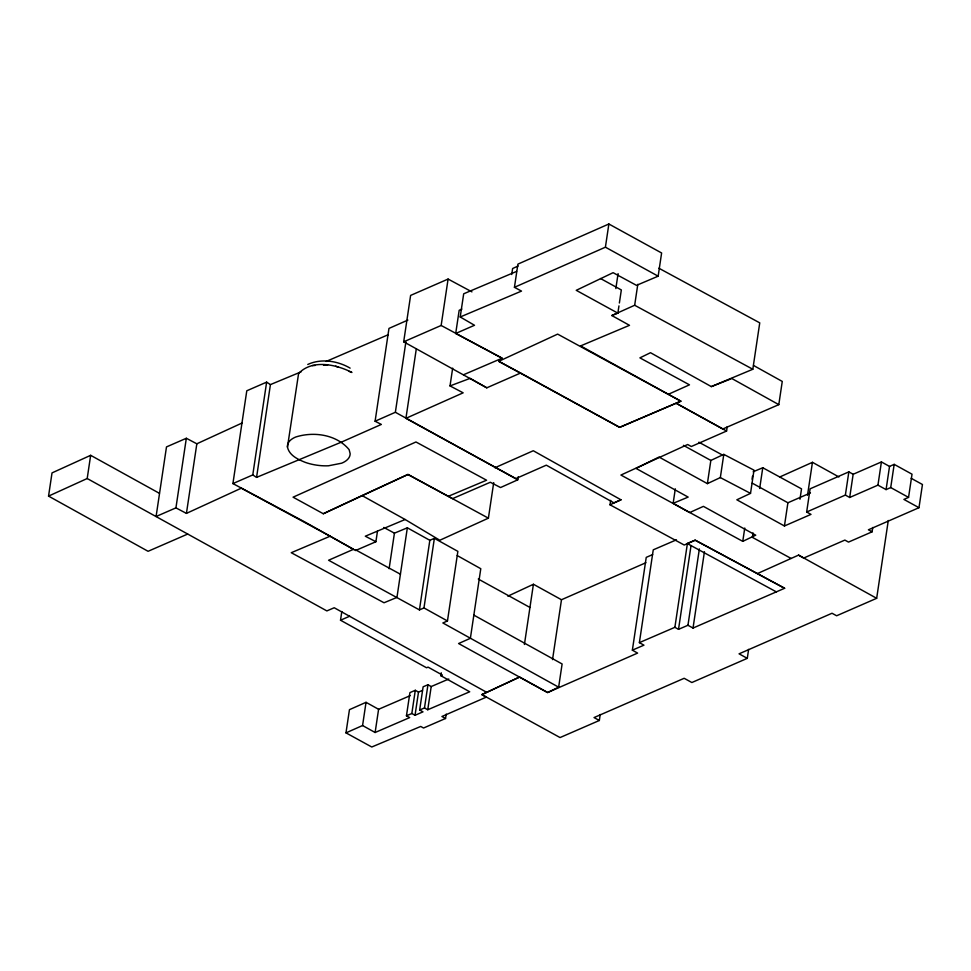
<?xml version="1.0" encoding="UTF-8"?>
<svg xmlns="http://www.w3.org/2000/svg" width="971" height="971" viewBox="0 0 971 971"><rect width="100%" height="100%" fill="white"/><g stroke="black" fill="none" stroke-linecap="round" stroke-linejoin="round"><path stroke-width="1.46" d="M187.682 534.062L148.078 551.297L48.55 496.108L52.021 472.901L90.655 455.314L159.414 493.317M48.55 496.108L87.196 478.521L90.655 455.314M186.335 438.273L166.49 446.915L156.088 516.511L175.933 507.869L186.335 438.273L196.834 443.796L242.131 422.98M175.933 507.869L186.432 513.392L196.834 443.796M377.464 531.246L375.898 541.733L355.532 550.533L305.112 522.119L232.919 483.582L246.792 390.779L266.637 382.137L270.424 384.601L301.071 371.857M232.919 483.582L252.776 474.94L266.637 382.137M252.776 474.94L256.562 477.392L270.424 384.601M287.452 447.073A31.193 15.075 8.5 0 1 295.767 436.999C313.767 431.282 336.634 434.51 349.123 449.646L350.143 453.591A31.29 15.123 8.5 0 1 341.671 463.191L328.477 465.789A31.436 15.196 8.5 0 1 305.38 462.414C298.121 459.501 289.261 455.52 287.465 447.073L298.583 373.58C311.922 359.088 336.318 364.356 351.927 372.476L349.22 371.432M441.235 672.782L440.798 675.682L442.339 675.039L428.077 667.126L426.548 667.769L340.518 620.226L341.816 611.524M256.562 477.392L341.525 442.072L381.336 424.436L375.097 421.22L388.97 328.416L407.881 320.078M658.86 268.214L759.747 322.858L752.816 369.259L634.67 305.258L611.815 315.526L629.487 325.321L580.573 345.919L680.865 401.181L619.656 427.349L498.754 361.321L557.645 334.109L680.865 401.181L619.656 427.349L520.602 373.022L486.799 387.817L403.681 341.816L410.612 295.415L448.092 279.065L471.942 291.87M446.199 714.122L445.543 718.479L423.562 728.019L420.71 726.454L371.772 747.002L345.979 732.862L349.451 709.667L366.031 702.324L378.593 709.291L410.357 695.588M375.097 421.22L395.367 412.274L405.878 341.938M494.907 467.755L533.285 450.738L620.979 499.81L613.89 502.832L546.297 465.17L515.868 478.582L405.927 418.331L416.328 348.723M345.979 732.862L362.571 725.531L366.031 702.324M389.116 568.703L394.432 533.164L407.347 527.811L429.837 540.313L434.377 538.335L457.863 551.37L447.461 620.967L442.873 622.957L558.641 687.177L562.112 663.97L473.836 615.116M362.571 725.531L375.122 732.498L378.593 709.291M407.347 527.811L396.957 597.408L384.031 602.76L291.264 552.717L330.128 536.21L353.505 549.307L328.599 560.243L419.436 609.909L423.975 607.931L447.461 620.967M403.681 341.816L441.15 325.467L448.092 279.065M463.495 374.77L502.104 358.202L455.702 333.478L459.174 310.283L461.856 309.106M455.702 333.478L474.503 325.273L460.218 316.983L463.689 293.788L516.596 271.419M405.927 418.331L463.143 392.83L450.022 385.912L452.668 368.143M419.436 609.909L429.837 540.313M375.122 732.498L409.653 717.593L406.448 715.809L409.92 692.614L415.297 690.296L418.501 692.092L422.47 690.381M423.975 607.931L434.377 538.335M406.448 715.809L411.838 713.491L415.297 690.296M411.838 713.491L415.03 715.287L418.501 692.092M415.03 715.287L422.98 711.852L419.654 709.995L423.125 686.788L427.956 684.761L431.209 686.546L448.796 679.008M419.654 709.995L424.485 707.956L427.956 684.761M424.485 707.956L427.738 709.752L431.209 686.546M511.729 274.514L512.615 268.53L518.101 265.993M460.218 316.983L521.488 291.094L514.436 287.319L517.907 264.124L608.866 223.998L661.615 252.982L658.156 276.177L636.515 285.365L613.102 272.681L576.252 290.317L617.859 313.148L618.952 305.901M362.086 495.586L407.966 474.455L448.286 496.315L486.568 480.22L415.952 441.975L293.084 497.176L323.307 513.744L362.086 495.586L405.125 519.497L439.814 540.252L488.401 518.162L493.705 482.623M448.286 496.315L452.535 498.645L490.306 482.259L500.55 487.539L517.761 479.82L518.211 476.822M524.413 644.477L533.419 584.263L561.481 599.738L645.909 562.719M514.436 287.319L605.406 247.192L608.866 223.998M552.523 659.612L561.481 599.738M615.845 288.581L618.078 273.616M619.377 303.001L621.331 289.953L600.527 278.531M634.67 305.258L637.801 284.309M676.459 539.815L653.252 549.829L639.379 642.632L674.881 627.315L678.523 629.329L687.953 625.275L693.027 628.055L784.629 588.268L695.163 540.179L684.239 545.034L610.006 504.799L610.674 500.356M652.658 554.587L646.237 557.366L632.364 650.169L637.583 653.095L547.608 692.541L519.546 677.054L481.883 694.605L560.061 737.559L599.338 720.482L600.224 714.486M727.255 426.597L726.587 431.039L691.328 446.502L687.674 444.512L620.93 475.05L742.766 541.357L755.717 535.179L703.417 506.364L689.689 512.554L673.146 503.33L675.306 488.838M674.881 627.315L687.407 543.493M678.523 629.329L691.049 545.508M673.146 503.33L688.148 497.091L636.041 468.41L659.042 457.05L707.386 483.631L710.845 460.436L723.796 454.379L753.994 470.17L750.522 493.377L736.855 499.798L784.434 525.979L810.979 514.387L806.658 512.008L810.117 488.814L848.848 471.87L853.157 474.273L881.413 461.929L889.533 466.408L894.182 464.356L912.024 474.2L908.553 497.395L903.916 499.422L918.979 507.699L922.45 484.505L911.15 478.29M687.953 625.275L699.363 548.931M693.027 628.055L704.436 551.722M707.386 483.631L720.336 477.586L723.796 454.379M742.766 541.357L744.757 528.03M752.064 479.164L752.501 476.203M753.035 532.909L752.367 537.351L791.122 558.459M759.674 488.474L762.769 467.743L801.524 488.862L799.97 499.228M726.587 431.039L676.326 403.329L722.825 428.976L778.803 404.64L782.262 381.433L753.569 365.484M599.338 720.482L594.058 717.569L684.167 678.292L691.862 682.528L747.282 658.35L748.617 649.368M784.434 525.979L787.906 502.772L810.457 492.928M807.52 495.246L812.448 462.317L838.92 476.955M806.658 512.008L845.377 495.076L848.848 471.87M845.377 495.076L849.686 497.48L853.157 474.273M849.686 497.48L877.942 485.136L881.413 461.929M757.659 573.473L798.575 555.109L803.648 558.07L844.867 540.082L848.508 542.097L872.104 531.817L872.759 527.471M877.942 485.136L886.074 489.602L889.533 466.408M886.074 489.602L890.723 487.563L894.182 464.356M747.282 658.35L739.077 653.823L832.026 613.247L836.626 615.772L876.667 598.306L888.295 520.48M307.771 364.465C321.243 358.25 337.58 360.811 350.13 368.13M558.641 687.177L547.608 692.541L458.603 643.53L470.377 638.311L480.779 568.715L457.207 555.546M507.857 596.17L533.419 584.263M445.543 718.479L441.939 716.489L486.362 697.105L481.883 694.605L519.546 677.054M323.307 513.744L407.966 474.455L488.401 518.162M186.432 513.392L241.33 488.17L330.128 536.21M610.006 504.799L620.979 499.81M668.546 394.214L689.459 384.832L639.901 357.862L650.497 352.704L711.33 386.604L731.843 378.532L778.803 404.64M779.713 477.004L812.448 462.317M388.339 334.679L326.147 361.443M340.518 620.226L349.645 616.233M918.979 507.699L868.414 529.79L872.104 531.817M632.364 650.169L643.931 645.169L639.379 642.632M427.738 709.752L469.697 691.777L440.798 675.682M711.33 386.604L752.816 369.259M405.125 519.497L365.314 536.21L375.898 541.733M753.168 471.76L762.769 467.743M611.815 315.526L617.859 313.148M450.022 385.912L470.146 378.35L486.799 387.817M312.359 365.569L315.138 365.46M323.477 365.108L327.652 364.926M335.65 366.164L338.369 367.22M720.336 477.586L750.522 493.377M498.754 361.321L520.602 373.022M441.15 325.467L502.104 358.202M784.629 588.268L695.163 540.179L687.201 543.517L776.436 591.922M383.824 527.447L394.432 533.164M698.865 442.206L722.703 455.181M355.726 549.914L400.416 574.213M605.406 247.192L658.156 276.177M890.723 487.563L908.553 497.395M752.222 483.145L787.906 502.772M683.414 445.349L710.845 460.436M478.278 579.032L529.948 607.458M798.575 555.109L876.667 598.306M395.367 412.274L517.761 479.82M87.196 478.521L326.863 610.917L334.218 607.749L486.787 692.372"/></g></svg>
